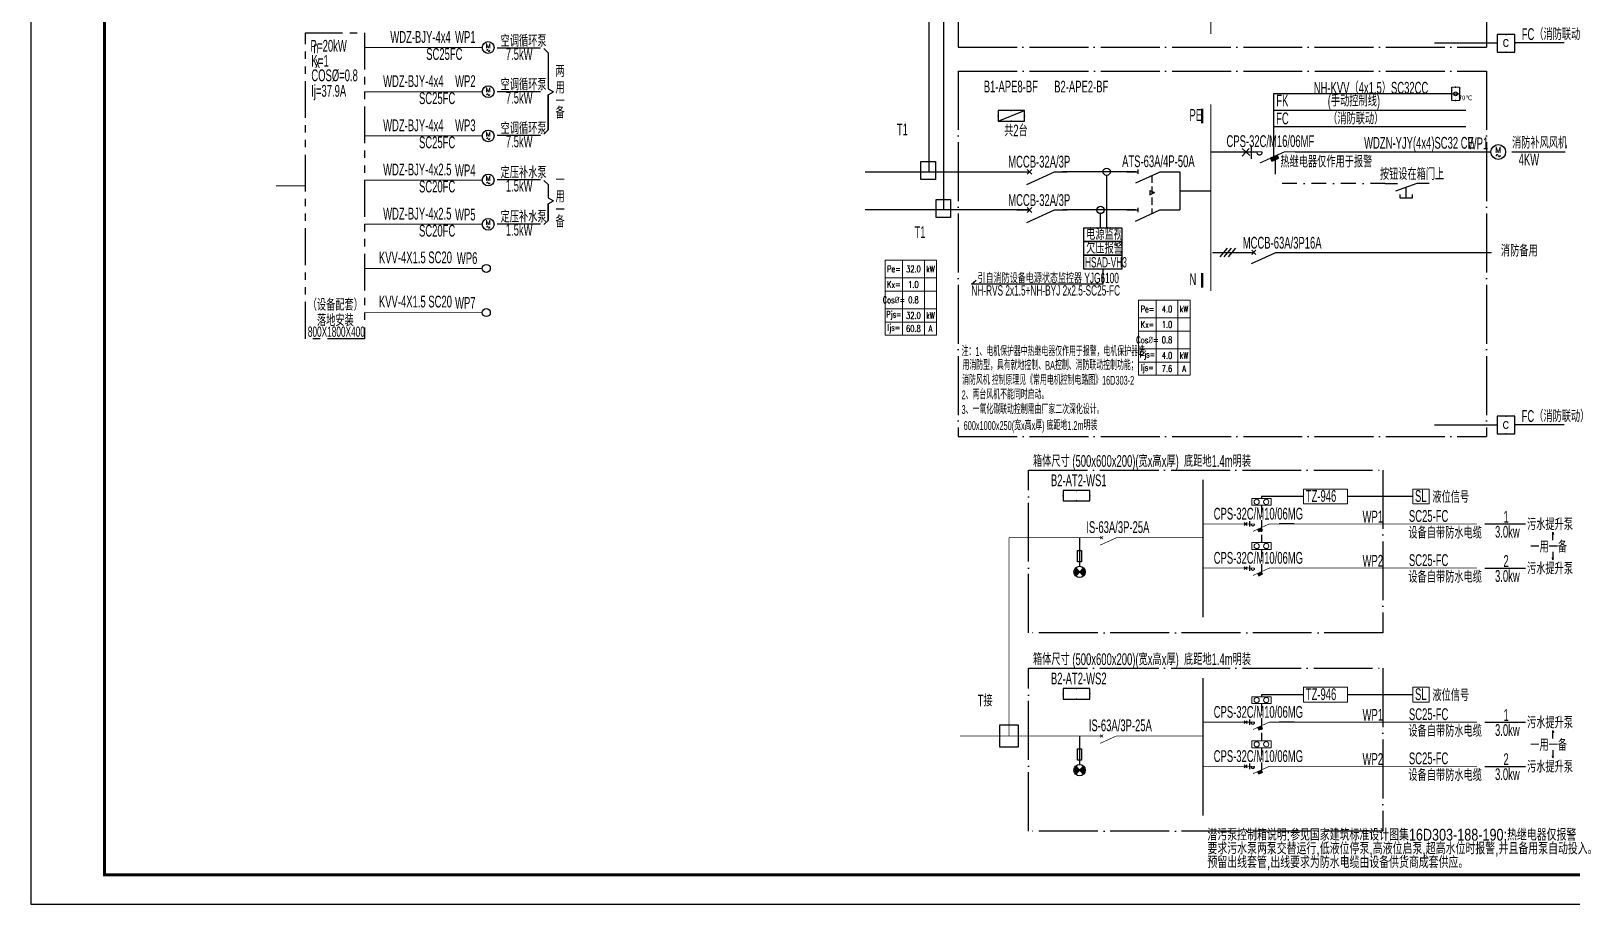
# Model space of a CAD drawing. Extents: x 776418 to 2076422, y -1170708 to 498544.
# Drawn here: x 909020 to 961310, y -651053 to -621397 of the extents above; entities that cross this region are included whole.
import ezdxf
from ezdxf.enums import TextEntityAlignment as Align

# ---------------------------------------------------------------- set-up
doc = ezdxf.new("R2010")
doc.units = 0
doc.header["$LTSCALE"] = 1000
doc.header["$MEASUREMENT"] = 0
for name, pattern in [('CONTINOUS', [0]), ('DASHDOT', [1, 0.5, -0.25, 0, -0.25]), ('DASHDOT2', [0.5, 0.25, -0.125, 0, -0.125]), ('DOTE', [2.42, 2, -0.2, 0.02, -0.2]), ('HIDDEN', [0.375, 0.25, -0.125]), ('PHANTOM', [2.5, 1.25, -0.25, 0.25, -0.25, 0.25, -0.25])]:
    doc.linetypes.add(name, pattern=pattern)
doc.layers.get('0').update_dxf_attribs({"linetype": 'CONTINUOUS'})
doc.layers.get('Defpoints').update_dxf_attribs({"linetype": 'CONTINUOUS'})
for name, color, linetype in [('D-TEXT', 7, 'CONTINUOUS'), ('DQ', 255, 'CONTINOUS'), ('EL-SYSTEM', 1, 'CONTINUOUS'), ('ELEMENT', 3, 'CONTINUOUS'), ('EQUIP-动力', 3, 'CONTINUOUS'), ('EQUIP-消防', 80, 'CONTINUOUS'), ('EQUIP-箱柜', 3, 'CONTINUOUS'), ('TEL_TITLE', 7, 'CONTINUOUS'), ('WIRE-动力', 2, 'CONTINUOUS'), ('WIRE-照明', 1, 'CONTINUOUS'), ('WIRE-系统', 4, 'CONTINUOUS')]:
    doc.layers.add(name, color=color, linetype=linetype)
doc.layers.add('层1', color=7, linetype='CONTINUOUS', lineweight=0)
doc.styles.add('_JD', font='ros.shx', dxfattribs={"width": 0.8, "bigfont": 'JD.shx'})
doc.styles.add('_SIMPLEX', font='SIMPLEX.shx', dxfattribs={"width": 0.8})
doc.styles.add('_TCH_LABEL', font='COMPLEX', dxfattribs={"bigfont": 'GBCBIG'})
doc.styles.add('_TEL_DIM', font='SIMPLEX', dxfattribs={"width": 0.7, "height": 3.5, "bigfont": 'HZTXT'})
doc.styles.add('DIM_FONT', font='SIMPLEX', dxfattribs={"width": 0.7, "bigfont": 'GBCBIG'})
doc.styles.get("Standard").update_dxf_attribs({"font": 'gbenor.shx', "bigfont": 'gbcbig.shx'})

# ---------------------------------------------------------------- blocks, each defined once
blk = doc.blocks.new('$equip_U$00000105(JDQINJING)')
for p, q in [((0.5, 1), (-0.5, 1)), ((-0.5, 1), (-0.5, 0)), ((0.5, 0), (0.5, 1)), ((-0.5, 0), (0.5, 0))]:
    blk.add_line(p, q)
for p in [(0, 1), (-0.5, 0.5), (0, 0), (0.5, 0.5)]:
    blk.add_point(p)
at = {"color": 7, "style": '_TEL_DIM'}
blk.add_attdef('$TEXT$', text='', height=0.4, dxfattribs=at).set_placement((-0.002, 0.507), align=Align.MIDDLE_CENTER)
at = {"color": 7, "style": '_TEL_DIM', "flags": 1}
blk.add_attdef('A', text='', height=0.00002, dxfattribs=at).set_placement((0, 0), align=Align.MIDDLE_CENTER)
blk = doc.blocks.new('M_M8')
for p, q in [((-0.25, -0.2), (0, -0.75)), ((0.05, -0.25), (-0.05, -0.25))]:
    blk.add_line(p, q)
for points in [[(0, 0), (0, -0.25)], [(0, -0.75), (0, -1)]]:
    blk.add_lwpolyline(points)
at = {"style": 'DIM_FONT', "width": 0.8, "flags": 9}
blk.add_attdef('S', (0.25, -0.5), '', height=0.2, dxfattribs=at)
blk = doc.blocks.new('M_M7')
for p, q in [((-0.25, -0.2), (0, -0.75)), ((-0.047, -0.297), (0.047, -0.203)), ((-0.047, -0.203), (0.047, -0.297))]:
    blk.add_line(p, q)
for points in [[(0, 0), (0, -0.25)], [(0, -0.75), (0, -1)]]:
    blk.add_lwpolyline(points)
at = {"width": 0.8, "flags": 9}
blk.add_attdef('S', (0.25, -0.5), '', height=0.2, dxfattribs=at)
blk = doc.blocks.new('$equip$00001416')
for p, q in [((0.75, 0.6), (-0.75, 0.6)), ((-0.75, 0), (0.75, 0.6)), ((-0.75, 0.6), (-0.75, 0)), ((-0.75, 0), (0.75, 0)), ((0.75, 0), (0.75, 0.6))]:
    blk.add_line(p, q)
for p in [(-0.75, 0.3), (0, 0.6), (0, 0), (0.75, 0.3)]:
    blk.add_point(p)
at = {"style": '_TCH_LABEL', "flags": 9}
blk.add_attdef('A', (0, 0), '', height=0.00002, dxfattribs=at)
blk = doc.blocks.new('$element$00000577')
at = {"const_width": 0.0233}
for points in [[(0, 0), (0, -0.25)], [(-0.25, -0.2), (0, -0.75), (0, -1)]]:
    blk.add_lwpolyline(points, dxfattribs=at)
blk.add_arc((-0.008, -0.192), 0.0589, 81.8699, 278.1301)
at = {"flags": 9}
blk.add_attdef('S', (0, 0), '', height=0.00000667, dxfattribs=at)
blk = doc.blocks.new('$element$00000544')
for points in [[(-0.25, -0.333), (-0.324, -0.333), (-0.324, -0.617), (-0.25, -0.617)], [(0, -1), (0, -0.721), (-0.176, -0.235)], [(0, 0), (0, -0.283)], [(-0.324, -0.478), (-0.087, -0.478)]]:
    blk.add_lwpolyline(points)
at = {"flags": 9}
blk.add_attdef('S', (0, 0), '', height=0.00000667, dxfattribs=at)
blk = doc.blocks.new('$equip$00001811')
blk.add_circle((0, 0), 0.5)
for centre, radius, start, end in [((-0.07, -0.27), 0.0768, 17.2272, 184.2164), ((0.07, -0.23), 0.0769, 197.2591, 5.1179)]:
    blk.add_arc(centre, radius, start, end)
at = {"color": 7, "style": '_TEL_DIM'}
blk.add_attdef('$TEXT$', text='', height=0.4, dxfattribs=at).set_placement((0, 0.14), align=Align.MIDDLE_CENTER)
at = {"color": 7, "style": '_TEL_DIM', "flags": 1}
blk.add_attdef('A', text='', height=0.00002, dxfattribs=at).set_placement((0, 0), align=Align.MIDDLE_CENTER)
blk = doc.blocks.new('$element$00000596')
at = {"const_width": 0.0233}
for points in [[(0, 0), (0, -0.25)], [(-0.25, -0.2), (0, -0.75), (0, -1)]]:
    blk.add_lwpolyline(points, dxfattribs=at)
blk.add_arc((-0.008, -0.192), 0.0589, 81.8699, 278.1301)
at = {"flags": 9}
blk.add_attdef('S', (0, 0), '', height=0.00000667, dxfattribs=at)
blk = doc.blocks.new('KBO')
at = {"lineweight": 30}
for p, q in [((-1003, -47), (-1097, 47)), ((-1097, -47), (-1003, 47))]:
    blk.add_line(p, q, dxfattribs=at)
at = {"color": 2, "lineweight": 25}
blk.add_line((-921, 91), (-921, -91), dxfattribs=at)
at = {"color": 2}
for p, q in [((-644, -187), (-514, -129)), ((-641, -193), (-511, -135)), ((-638, -199), (-509, -141)), ((-636, -205), (-506, -147)), ((-633, -211), (-503, -153)), ((-630, -217), (-501, -159)), ((-628, -222), (-498, -165)), ((-625, -228), (-495, -171)), ((-623, -234), (-493, -177)), ((-620, -240), (-490, -182)), ((-617, -246), (-487, -188)), ((-615, -252), (-485, -194)), ((-612, -258), (-482, -200)), ((-609, -264), (-480, -206))]:
    blk.add_line(p, q, dxfattribs=at)
blk.add_lwpolyline([(-645, -183), (-515, -125), (-478, -210), (-608, -268)], close=True)
at = {"layer": 'ELEMENT', "xscale": 999.9899999999907, "yscale": 999.9899999999907, "zscale": 999.9899999999907, "rotation": 90}
blk.add_blockref('$element$00000596', (-1000, 0), dxfattribs=at)
blk = doc.blocks.new('$element$00000497')
at = {"const_width": 0.0233}
for points in [[(0, 0), (0, -0.25)], [(0, -1), (0, -0.75), (-0.25, -0.2)], [(-0.047, -0.297), (0.047, -0.203)], [(-0.047, -0.203), (0.047, -0.297)]]:
    blk.add_lwpolyline(points, dxfattribs=at)
at = {"flags": 9}
blk.add_attdef('S', (0, 0), '', height=0.00000667, dxfattribs=at)
blk = doc.blocks.new('$equip$00001413')
for p, q in [((0.75, 0.6), (-0.75, 0.6)), ((-0.75, 0.6), (-0.75, 0)), ((-0.75, 0), (0.75, 0)), ((0.75, 0), (0.75, 0.6))]:
    blk.add_line(p, q)
for p in [(-0.75, 0.3), (0, 0.6), (0, 0), (0.75, 0.3)]:
    blk.add_point(p)
at = {"style": '_TCH_LABEL', "flags": 9}
blk.add_attdef('A', (0, 0), '', height=0.00002, dxfattribs=at)
blk = doc.blocks.new('$equip$00001326')
blk.add_circle((0, 0), 0.5)
for centre, radius, start, end in [((-0.07, -0.27), 0.0768, 17.2272, 184.2164), ((0.07, -0.23), 0.0769, 197.2591, 5.1179)]:
    blk.add_arc(centre, radius, start, end)
at = {"style": '_SIMPLEX'}
blk.add_text('M', height=0.4, dxfattribs=at).set_placement((0, -0.05), align=Align.CENTER)
at = {"style": '_TCH_LABEL', "flags": 9}
blk.add_attdef('A', (0, 0), '', height=0.00002, dxfattribs=at)
blk = doc.blocks.new('$equip$00002402')
at = {"lineweight": 20}
for p, q in [((0.32, 0.56), (-0.33, 0.56)), ((-0.33, -0.56), (0.32, -0.56))]:
    blk.add_line(p, q, dxfattribs=at)
for p, q in [((-0.33, -0.56), (-0.33, 0.56)), ((-0.24, 0), (0, 0)), ((0, 0), (0.24, 0)), ((0.32, 0.56), (0.32, -0.56))]:
    blk.add_line(p, q)
at = {"const_width": 0.04}
for points in [[(-0.33, -0.56), (-0.33, 0.56)], [(-0.33, 0.56), (0.32, 0.56), (0.32, -0.56), (-0.33, -0.56), (-0.33, 0.56), (0.32, 0.56)]]:
    blk.add_lwpolyline(points, dxfattribs=at)
blk.add_circle((0, 0), 0.164)
for p in [(-0.33, 0), (0, 0.56), (0.32, 0), (0, -0.56)]:
    blk.add_point(p)
at = {"color": 7, "style": '_TEL_DIM', "flags": 1}
blk.add_attdef('A', text='', height=0.00002, dxfattribs=at).set_placement((0, 0), align=Align.MIDDLE_CENTER)
at = {"color": 7}
blk.add_attdef('$TEXT$', text='', height=0.4, dxfattribs=at).set_placement((0.83, -0.34), align=Align.MIDDLE_CENTER)
blk = doc.blocks.new('*T170')
at = {"layer": 'Defpoints', "color": 8, "linetype": 'ByBlock', "lineweight": 0, "transparency": 16777216}
for p, q in [((0, 0), (1749, 0)), ((0, 0), (0, -2550)), ((593, 0), (593, -2550)), ((1332, 0), (1332, -2550)), ((1749, 0), (1749, -2550)), ((0, -600), (1749, -600)), ((0, -1050), (1749, -1050)), ((0, -1650), (1749, -1650)), ((0, -2100), (1749, -2100)), ((0, -2550), (1749, -2550))]:
    blk.add_line(p, q, dxfattribs=at)
at = {"color": 0, "transparency": 16777216, "attachment_point": 5, "style": '_TEL_DIM'}
for s, insert, char_height, width in [('Pe=', (297, -300), 225, 593.32), ('4.0', (962, -300), 225, 738.01), ('kW', (1540, -300), 225, 417.31), ('Kx=', (297, -825), 225, 593.32), ('1.0', (962, -825), 225, 738.01), ('Cos{\\fISOCPEUR|b0|i0|c0|p34;%%C}=', (297, -1350), 225, 593.32), ('0.8', (962, -1350), 225, 738.01), ('Pjs=', (297, -1875), 210, 593.32), ('4.0', (962, -1875), 225, 738.01), ('kW', (1540, -1875), 225, 417.31), ('Ijs=', (297, -2325), 225, 593.32), ('7.6', (962, -2325), 225, 738.01), ('A', (1540, -2325), 225, 417.31)]:
    blk.add_mtext(s, dxfattribs=dict(at, insert=insert, char_height=char_height, width=width))
blk = doc.blocks.new('*T171')
at = {"layer": 'Defpoints', "color": 8, "linetype": 'ByBlock', "lineweight": 0, "transparency": 16777216}
for p, q in [((0, 0), (1749, 0)), ((0, 0), (0, -2550)), ((593, 0), (593, -2550)), ((1332, 0), (1332, -2550)), ((1749, 0), (1749, -2550)), ((0, -600), (1749, -600)), ((0, -1050), (1749, -1050)), ((0, -1650), (1749, -1650)), ((0, -2100), (1749, -2100)), ((0, -2550), (1749, -2550))]:
    blk.add_line(p, q, dxfattribs=at)
at = {"color": 0, "transparency": 16777216, "attachment_point": 5, "style": '_TEL_DIM'}
for s, insert, char_height, width in [('Pe=', (297, -300), 225, 593.32), ('32.0', (962, -300), 225, 738.01), ('kW', (1540, -300), 225, 417.31), ('Kx=', (297, -825), 225, 593.32), ('1.0', (962, -825), 225, 738.01), ('Cos{\\fISOCPEUR|b0|i0|c0|p34;%%C}=', (297, -1350), 225, 593.32), ('0.8', (962, -1350), 225, 738.01), ('Pjs=', (297, -1875), 210, 593.32), ('32.0', (962, -1875), 225, 738.01), ('kW', (1540, -1875), 225, 417.31), ('Ijs=', (297, -2325), 225, 593.32), ('60.8', (962, -2325), 225, 738.01), ('A', (1540, -2325), 225, 417.31)]:
    blk.add_mtext(s, dxfattribs=dict(at, insert=insert, char_height=char_height, width=width))

msp = doc.modelspace()

# ---------------------------------------------------------------- hatches: boundary and pattern name
h = msp.add_hatch()
h.set_pattern_fill('ANSI31', color=256, scale=10, style=0)
h.set_pattern_definition([(45, (750356.9466, -656303.3161), (-0.707106781, 0.707106781), [])])
h.paths.add_polyline_path([(951374, -625724), (951328, -625620), (951100, -625724), (951147, -625827)])

# ---------------------------------------------------------------- linework, layer by layer
at = {"linetype": 'DOTE'}
for p, q in [((940502, -608067), (940501, -621950)), ((958432, -608067), (958431, -621950)), ((940501, -621950), (958436, -621950)), ((940503, -622764), (940502, -635168)), ((940503, -622764), (958433, -622764)), ((958433, -622764), (958432, -635168)), ((940502, -635168), (958432, -635168)), ((942889, -636313), (954920, -636313)), ((942889, -641840), (942889, -636313)), ((954920, -636313), (954920, -641840)), ((954920, -641840), (942889, -641840)), ((942889, -643043), (954920, -643043)), ((942889, -648570), (942889, -643043)), ((954920, -643043), (954920, -648570)), ((954920, -648570), (942889, -648570))]:
    msp.add_line(p, q, dxfattribs=at)
for p, q in [((958797, -621818), (956675, -621818)), ((950383, -625394), (950141, -625651)), ((950141, -625397), (950406, -625630)), ((958793, -634785), (956671, -634785))]:
    msp.add_line(p, q)
at = {"linetype": 'DASHDOT'}
for p in [(951261, -625764, 0), (954994, -626583, 0)]:
    msp.add_line(p, (951261, -626583, 0), dxfattribs=at)
at = {"color": 1, "lineweight": 25}
for p, q in [((951906, -638142), (951402, -638142)), ((951906, -644872), (951402, -644872))]:
    msp.add_line(p, q, dxfattribs=at)
at = {"linetype": 'Continuous', "const_width": 72.9}
for points in [[(948784, -624046), (948784, -624543)], [(948784, -629623), (948784, -630120)]]:
    msp.add_lwpolyline(points, dxfattribs=at)
msp.add_lwpolyline([(951147, -625827), (951374, -625724), (951328, -625620), (951100, -625724)], close=True)
at = {"lineweight": 0}
for points in [[(955934, -636957), (956485, -636957), (956485, -637463), (955934, -637463)], [(955934, -643687), (956485, -643687), (956485, -644194), (955934, -644194)]]:
    msp.add_lwpolyline(points, close=True, dxfattribs=at)
at = {"layer": 'D-TEXT'}
for p, q in [((924847, -621978), (926318, -621978)), ((926431, -622002), (926584, -622140)), ((926584, -622140), (926584, -623372)), ((959397, -621797), (961075, -621797)), ((924847, -623459), (926318, -623459)), ((926584, -623372), (926760, -623473)), ((926584, -623575), (926760, -623473)), ((926584, -623575), (926584, -624763)), ((926584, -624763), (926584, -623575)), ((951203, -623523, 0), (951203, -624087)), ((951203, -623523), (957242, -623523)), ((951203, -624087), (957735, -624087)), ((951203, -624087), (951203, -625756)), ((926431, -624902), (926584, -624763)), ((951203, -624652), (957735, -624652)), ((924847, -624946), (926318, -624946)), ((959300, -625512), (961109, -625512)), ((924847, -626446), (926318, -626446)), ((926431, -626480), (926584, -626619)), ((926584, -626619), (926584, -627067)), ((926584, -627067), (926760, -627168)), ((926584, -627270), (926760, -627168)), ((926584, -627270), (926584, -627834)), ((926584, -627834), (926584, -627270)), ((924847, -627946), (926318, -627946)), ((926431, -627973), (926584, -627834)), ((959393, -634764), (961071, -634764)), ((958381, -638142), (959759, -638142)), ((960690, -638693), (960690, -638426)), ((960690, -639357), (960674, -639285)), ((960690, -639090), (960690, -639357)), ((960691, -639357), (960706, -639285)), ((958381, -639642), (959759, -639642)), ((958381, -644872), (959759, -644872)), ((960690, -645424), (960690, -645156)), ((960690, -646087), (960674, -646015)), ((960690, -645820), (960690, -646087)), ((960691, -646087), (960706, -646015)), ((958381, -646372), (959759, -646372))]:
    msp.add_line(p, q, dxfattribs=at)
for points in [[(938111, -625060, 0, 0, 0), (939048, -625060, 0, 0, 0), (939353, -625683, 80, 0, 0), (939485, -625953, 0, 0, 0)], [(938709, -628542, 0, 0, 0), (939646, -628542, 0, 0, 0), (939951, -627919, 80, 0, 0), (940083, -627649, 0, 0, 0)], [(940853, -644448, 0, 0, 0), (941790, -644448, 0, 0, 0), (942095, -645071, 80, 0, 0), (942227, -645341, 0, 0, 0)]]:
    msp.add_lwpolyline(points, format="xyseb", dxfattribs=at)
at = {"layer": 'DQ', "color": 3, "linetype": 'PHANTOM'}
for p, q in [((918347, -621466), (920347, -621466)), ((918347, -631854), (918347, -621466)), ((920347, -621466), (920347, -631854)), ((920347, -631854), (918347, -631854))]:
    msp.add_line(p, q, dxfattribs=at)
at = {"layer": 'DQ'}
for p, q in [((945537, -626306), (945537, -628084)), ((945333, -628084), (945333, -627606)), ((945411, -629487), (945411, -630001)), ((940950, -630001), (941115, -629867)), ((945411, -630001), (940950, -630001))]:
    msp.add_line(p, q, dxfattribs=at)
for points in [[(944761, -628084), (946061, -628084), (946061, -628552), (944761, -628552)], [(944761, -628552), (946061, -628552), (946061, -629019), (944761, -629019)], [(944761, -629019), (946061, -629019), (946061, -629487), (944761, -629487)]]:
    msp.add_lwpolyline(points, close=True, dxfattribs=at)
for centre in [(945542, -626182), (945333, -627481)]:
    msp.add_circle(centre, 124, dxfattribs=at)
at = {"layer": 'EL-SYSTEM'}
for points in [[(939237, -625833), (939733, -625833), (939733, -626442), (939237, -626442)], [(939750, -627128), (940245, -627128), (940245, -627737), (939750, -627737)], [(941917, -644960), (942536, -644960), (942536, -645721), (941917, -645721)]]:
    msp.add_lwpolyline(points, close=True, dxfattribs=at)
at = {"layer": 'EQUIP-动力'}
for centre in [(924483, -629466), (924483, -630966)]:
    msp.add_circle(centre, 136, dxfattribs=at)
at = {"layer": 'TEL_TITLE'}
msp.add_lwpolyline([(909020, -651053), (1014120, -651053), (1014120, -591653), (909020, -591653)], close=True, dxfattribs=at)
at = {"layer": 'TEL_TITLE', "const_width": 100}
msp.add_lwpolyline([(911520, -650053), (1013120, -650053), (1013120, -592653), (911520, -592653)], close=True, dxfattribs=at)
at = {"layer": 'WIRE-动力'}
for p, q in [((949630, -628774, 0), (949382, -629067, 0)), ((949770, -628774, 0), (949522, -629067, 0)), ((949910, -628774, 0), (949662, -629067, 0))]:
    msp.add_line(p, q, dxfattribs=at)
at = {"layer": 'WIRE-照明'}
for p, q in [((939503, -597260), (939503, -626182)), ((940003, -598559), (940003, -627481)), ((951941, -625512), (958583, -625512)), ((937344, -626182), (942490, -626182)), ((946520, -626182), (944034, -626182)), ((947729, -626182), (948024, -626182)), ((948024, -626182), (948024, -627481)), ((947009, -626818), (947009, -626965)), ((947009, -626818), (947169, -626892)), ((947009, -626965), (947169, -626892)), ((942919, -627481), (937344, -627481)), ((946524, -627481), (944038, -627481)), ((947723, -627481), (948024, -627481)), ((949132, -628920, 0), (950536, -628920, 0)), ((951474, -628920, 0), (958605, -628920, 0))]:
    msp.add_line(p, q, dxfattribs=at)
at = {"layer": 'WIRE-照明', "linetype": 'Continuous'}
for p, q in [((950442, -625287), (950442, -625746)), ((949079, -625512), (950610, -625512)), ((948024, -626833), (949080, -626833))]:
    msp.add_line(p, q, dxfattribs=at)
at = {"layer": 'WIRE-照明', "linetype": 'HIDDEN'}
msp.add_line((947071, -626311), (947071, -627610), dxfattribs=at)
at = {"layer": 'WIRE-照明', "const_width": 36}
for points in [[(949080, -608708), (949079, -621505)], [(949080, -623892), (949079, -630230)], [(948811, -636639), (948811, -641312)], [(948811, -643370), (948811, -648042)]]:
    msp.add_lwpolyline(points, dxfattribs=at)
at = {"layer": 'WIRE-系统', "linetype": 'Continuous', "const_width": 30}
for points in [[(920347, -621966), (924347, -621966)], [(920347, -623466), (924347, -623466)], [(920347, -624966), (924347, -624966)], [(918347, -626660), (917348, -626660)], [(920347, -626466), (924347, -626466)], [(920347, -627966), (924347, -627966)], [(920347, -629466), (924347, -629466)], [(920347, -630966), (924347, -630966)]]:
    msp.add_lwpolyline(points, dxfattribs=at)
at = {"layer": 'WIRE-系统', "const_width": 23.3}
for points in [[(948811, -638142), (950311, -638142)], [(951311, -638142), (954920, -638142)], [(954920, -638142), (958116, -638142)], [(942227, -638610), (945122, -638610)], [(942227, -645341), (942227, -638610)], [(942227, -638610), (945122, -638610)], [(946122, -638610), (948811, -638610)], [(948811, -639642), (950311, -639642)], [(951311, -639642), (954920, -639642)], [(954920, -639642), (958116, -639642)], [(948811, -644872), (950311, -644872)], [(951311, -644872), (954920, -644872)], [(954920, -644872), (958116, -644872)], [(940558, -645341), (945122, -645341)], [(946122, -645341), (948811, -645341)], [(948811, -646372), (950311, -646372)], [(951311, -646372), (954920, -646372)], [(954920, -646372), (958116, -646372)]]:
    msp.add_lwpolyline(points, dxfattribs=at)
at = {"layer": '层1', "color": 4, "linetype": 'DASHDOT2', "lineweight": -3, "ltscale": 500}
for p, q in [((952227, -637209), (950796, -637209)), ((955934, -637210), (953717, -637210)), ((952227, -643939), (950796, -643939)), ((955934, -643941), (953717, -643940))]:
    msp.add_line(p, q, dxfattribs=at)
at = {"layer": '层1', "color": 4, "linetype": 'DASHDOT2', "lineweight": -3}
for p, q in [((950796, -637209), (950796, -637277)), ((950796, -637508), (950795, -638777)), ((950796, -639008), (950795, -639767)), ((950796, -643939), (950796, -644007)), ((950796, -644238), (950795, -645507)), ((950796, -645738), (950795, -646497))]:
    msp.add_line(p, q, dxfattribs=at)
at = {"layer": '层1', "color": 4, "lineweight": -3}
for p, q in [((960690, -638426), (960674, -638498)), ((960691, -638426), (960706, -638498)), ((960690, -645156), (960674, -645229)), ((960691, -645156), (960706, -645229))]:
    msp.add_line(p, q, dxfattribs=at)
at = {"layer": '层1', "color": 4, "linetype": 'Continuous', "lineweight": 30}
for p, q in [((944621, -638616), (944621, -639579)), ((944621, -645346), (944621, -646309))]:
    msp.add_line(p, q, dxfattribs=at)
at = {"layer": '层1', "color": 7, "linetype": 'Continuous', "lineweight": -3}
for p, q in [((944472, -639650), (944472, -639892)), ((944492, -639629), (944492, -639913)), ((944512, -639651), (944512, -639891)), ((944532, -639673), (944532, -639869)), ((944552, -639695), (944552, -639847)), ((944572, -639717), (944572, -639825)), ((944592, -639739), (944592, -639803)), ((944612, -639761), (944612, -639781)), ((944630, -639761), (944630, -639781)), ((944650, -639739), (944650, -639803)), ((944670, -639717), (944670, -639825)), ((944690, -639695), (944690, -639847)), ((944710, -639673), (944710, -639869)), ((944730, -639651), (944730, -639891)), ((944750, -639629), (944750, -639913)), ((944770, -639650), (944770, -639892)), ((944790, -639680), (944790, -639862)), ((944810, -639737), (944810, -639805)), ((944472, -646380), (944472, -646622)), ((944492, -646359), (944492, -646644)), ((944512, -646381), (944512, -646621)), ((944532, -646403), (944532, -646599)), ((944552, -646425), (944552, -646577)), ((944572, -646447), (944572, -646555)), ((944592, -646469), (944592, -646533)), ((944612, -646491), (944612, -646511)), ((944630, -646491), (944630, -646511)), ((944650, -646469), (944650, -646533)), ((944670, -646447), (944670, -646555)), ((944690, -646425), (944690, -646577)), ((944710, -646403), (944710, -646599)), ((944730, -646381), (944730, -646621)), ((944750, -646359), (944750, -646644)), ((944770, -646380), (944770, -646622)), ((944790, -646410), (944790, -646592)), ((944810, -646468), (944810, -646535))]:
    msp.add_line(p, q, dxfattribs=at)
at = {"layer": '层1', "color": 4, "linetype": 'Continuous', "lineweight": -3}
for p, q in [((944750, -639913), (944492, -639629)), ((944492, -639913), (944750, -639629)), ((944750, -646644), (944492, -646359)), ((944492, -646644), (944750, -646359))]:
    msp.add_line(p, q, dxfattribs=at)
at = {"layer": '层1', "color": 2, "linetype": 'Continuous', "lineweight": 15}
for points in [[(950471, -637508), (951121, -637508), (951121, -637277), (950471, -637277)], [(950471, -639008), (951121, -639008), (951121, -638777), (950471, -638777)], [(950471, -644238), (951121, -644238), (951121, -644007), (950471, -644007)], [(950471, -645738), (951121, -645738), (951121, -645507), (950471, -645507)]]:
    msp.add_lwpolyline(points, close=True, dxfattribs=at)
at = {"layer": '层1', "color": 6, "lineweight": 15}
for points in [[(952227, -636956), (953717, -636956), (953717, -637462), (952227, -637462)], [(952227, -643686), (953717, -643686), (953717, -644193), (952227, -644193)]]:
    msp.add_lwpolyline(points, close=True, dxfattribs=at)
at = {"layer": '层1', "color": 4, "linetype": 'Continuous', "lineweight": -3}
for points in [[(944555, -639045), (944684, -639045), (944684, -639430), (944555, -639430)], [(944555, -645775), (944684, -645775), (944684, -646160), (944555, -646160)]]:
    msp.add_lwpolyline(points, close=True, dxfattribs=at)
at = {"layer": '层1', "color": 2, "linetype": 'Continuous', "lineweight": 15}
for centre in [(950634, -637393), (950958, -637391), (950634, -638893), (950957, -638891), (950634, -644124), (950958, -644121), (950634, -645624), (950957, -645621)]:
    msp.add_circle(centre, 87.9, dxfattribs=at)
at = {"layer": '层1', "color": 4, "linetype": 'Continuous', "lineweight": -3}
for centre in [(944621, -639771), (944621, -646501)]:
    msp.add_circle(centre, 192, dxfattribs=at)

# ---------------------------------------------------------------- block references
for name, p in [('*T171', (938020, -629185)), ('*T170', (946627, -630544))]:
    msp.add_blockref(name, p)
at = {"layer": 'DQ', "xscale": 1500, "yscale": 1500, "zscale": 1500, "rotation": 90}
for name, p in [('M_M8', (946229, -626182)), ('M_M8', (946223, -627481)), ('M_M7', (950161, -628920, 0))]:
    msp.add_blockref(name, p, dxfattribs=at)
at = {"layer": 'ELEMENT', "rotation": 90}
for name, p, xscale, yscale, zscale in [('$element$00000577', (950441, -625512), 1500, 1500, 1500), ('M_M7', (942490, -626182), 1714.285714285681, 1714.285714285681, 1714.285714285681), ('M_M7', (942490, -627481), 1714.285714285681, 1714.285714285681, 1714.285714285681), ('$element$00000497', (945122, -638610), 1000, 1000, 1000), ('$element$00000497', (945122, -645341), 1000, 1000, 1000)]:
    msp.add_blockref(name, p, dxfattribs=dict(at, xscale=xscale, yscale=yscale, zscale=zscale))
at = {"layer": 'EQUIP-动力', "xscale": 400, "yscale": 400, "zscale": 400}
for p in [(924547, -621966), (924547, -623466), (924547, -624966), (924547, -626466), (924547, -627966)]:
    msp.add_blockref('$equip$00001326', p, dxfattribs=at)
at = {"layer": 'EQUIP-动力', "xscale": 500, "yscale": 500, "zscale": 500}
msp.add_blockref('$equip$00001811', (958833, -625512), dxfattribs=at).add_auto_attribs({'$TEXT$': 'M'})
at = {"layer": 'EQUIP-消防', "xscale": 400, "yscale": 400, "zscale": 400}
msp.add_blockref('$equip$00002402', (957386, -623538), dxfattribs=at).add_auto_attribs({'$TEXT$': '70℃'})
at = {"layer": 'EQUIP-箱柜', "xscale": 600, "yscale": 600, "zscale": 600}
for p in [(959097, -622118), (959093, -635085)]:
    msp.add_blockref('$equip_U$00000105(JDQINJING)', p, dxfattribs=at).add_auto_attribs({'$TEXT$': 'C'})
msp.add_blockref('$equip$00001416', (942303, -624460), dxfattribs=at)
at = {"layer": 'EQUIP-箱柜', "color": 1, "ltscale": 0.001, "xscale": 600, "yscale": 600, "zscale": 600}
for p in [(944515, -637362), (944515, -644092)]:
    msp.add_blockref('$equip$00001413', p, dxfattribs=at)
at = {"layer": 'WIRE-系统', "xscale": 1500, "yscale": 1500, "zscale": 1500, "rotation": 90}
msp.add_blockref('$element$00000544', (954994, -626583, 0), dxfattribs=at)
at = {"layer": '层1', "color": 4, "lineweight": -3}
for p in [(951311, -638142), (951311, -639642), (951311, -644872), (951311, -646372)]:
    msp.add_blockref('KBO', p, dxfattribs=at)

# ---------------------------------------------------------------- texts
at = {"layer": 'D-TEXT', "style": '_JD', "width": 0.6}
for s, height, p in [('P', 400, (918512, -622107)), ('=20kW', 400, (918740, -622107)), ('WDZ-BJY-4x4', 400, (921224, -621806)), ('WP1', 400, (923423, -621806)), ('空调循环泵', 400, (924968, -621938)), ('FC（消防联动）', 400, (959631, -621711, 1146)), ('K', 400, (918540, -622618)), ('n', 400, (918613, -622167)), ('=1', 400, (918768, -622618)), ('SC25FC', 400, (922442, -622385)), ('7.5kW', 400, (925144, -622386)), ('COS%%C=0.8', 400, (918543, -623109)), ('x', 400, (918673, -622663)), ('两', 400, (926831, -622966)), ('Ij=37.9A', 400, (918539, -623636)), ('WDZ-BJY-4x4', 400, (920980, -623306)), ('WP2', 400, (923423, -623306)), ('空调循环泵', 400, (924968, -623420)), ('用', 400, (926831, -623526)), ('B1-APE8-BF', 400, (941370, -623489)), ('B2-APE2-BF', 400, (943760, -623492)), ('NH-KVV（4x1.5）SC32CC', 400, (952571, -623532)), ('SC25FC', 400, (922198, -623885)), ('7.5kW', 400, (925144, -623867)), ('一', 400, (926831, -623979)), ('FK               (手动控制线)', 400, (951300, -623967)), ('备', 400, (926831, -624376)), ('PE', 400, (948352, -624456)), ('FC               （消防联动）', 400, (951295, -624573)), ('WDZ-BJY-4x4', 400, (920980, -624806)), ('WP3', 400, (923423, -624806)), ('空调循环泵', 400, (924968, -624907)), ('T1', 400, (938420, -624950)), ('共2台', 400, (942059, -624983)), ('SC25FC', 400, (922198, -625385)), ('7.5kW', 400, (925144, -625354)), ('CPS-32C/M16/06MF', 400, (949609, -625344)), ('WDZN-YJY(4x4)SC32 CE', 400, (954280, -625401)), ('WP1', 400, (957798, -625418)), ('消防补风风机', 400, (959303, -625395)), ('WDZ-BJY-4x2.5', 400, (920980, -626306)), ('MCCB-32A/3P', 400, (942200, -626040)), ('ATS-63A/4P-50A', 400, (946066, -626026, -2980)), ('热继电器仅作用于报警', 400, (951438, -626039)), ('4KW', 400, (959527, -625966, -124)), ('WP4', 400, (923421, -626334)), ('定压补水泵', 400, (924968, -626407)), ('1.5kW', 400, (925144, -626854)), ('一', 400, (926831, -626660)), ('按钮设在箱门上', 400, (954816, -626459, 0)), ('SC20FC', 400, (922198, -626885)), ('用', 400, (926831, -627221)), ('MCCB-32A/3P', 400, (942200, -627345)), ('WDZ-BJY-4x2.5', 400, (920980, -627806)), ('WP5', 400, (923421, -627834)), ('定压补水泵', 400, (924968, -627907)), ('一', 400, (926831, -627674)), ('SC20FC', 400, (922198, -628385)), ('1.5kW', 400, (925144, -628354)), ('备', 400, (926831, -628071)), ('T1', 400, (939018, -628432)), ('欠压报警', 400, (944843, -628964, 37)), ('电源监视', 400, (944843, -628496, 37)), ('MCCB-63A/3P16A', 400, (950161, -628794, 0)), ('KVV-4X1.5 SC20', 400, (920837, -629291)), ('WP6', 400, (923483, -629317)), ('消防备用', 400, (958925, -629062, -124)), ('HSAD-VH3', 350, (944807, -629432, 37)), ('NH-RVS 2x1.5+NH-BYJ 2x2.5-SC25-FC ', 350, (940948, -630386)), ('引自消防设备电源状态监控器 YJG6100 ', 350, (941158, -629965)), ('N', 400, (948352, -630033)), ('（设备配套）', 400, (918421, -630899)), ('KVV-4X1.5 SC20', 400, (920837, -630791)), ('WP7', 400, (923421, -630834)), ('落地安装', 400, (918734, -631426)), ('800X1800X400', 350, (918424, -631788)), ('注：1、电机保护器中热继电器仅作用于报警，电机保护器选', 300, (940616, -632439, 0)), ('用消防型，具有就地控制、BA控制、消防联动控制功能；', 300, (940646, -632908, 0)), ('消防风机 控制原理见《常用电机控制电路图》16D303-2', 300, (940635, -633415, 0)), ('2、两台风机不能同时启动。', 300, (940616, -633906, 0)), ('3、一氧化碳联动控制需由厂家二次深化设计。', 300, (940616, -634408, 0)), ('FC（消防联动）', 400, (959626, -634678, 1146)), ('600x1000x250(宽x高x厚) 底距地1.2m明装', 300, (940687, -634951)), ('箱体尺寸 (500x600x200)(宽x高x厚)  底距地1.4m明装', 400, (943040, -636204)), ('B2-AT2-WS1', 400, (943649, -636859)), ('TZ-946', 400, (952301, -637392)), ('SL', 400, (956008, -637393)), ('液位信号', 400, (956599, -637424)), ('CPS-32C/M10/06MG', 400, (949175, -637993)), ('WP1', 400, (954228, -638093)), ('SC25-FC', 400, (955802, -638071)), ('1', 400, (959012, -638099)), ('污水提升泵', 400, (959811, -638353)), ('IS-63A/3P-25A', 400, (944851, -638449)), ('设备自带防水电缆', 400, (955783, -638637)), ('3.0kw', 400, (958725, -638608)), ('一用一备', 400, (959922, -639114)), ('CPS-32C/M10/06MG', 400, (949175, -639493)), ('WP2', 400, (954228, -639593)), ('SC25-FC', 400, (955802, -639571)), ('2', 400, (959012, -639599)), ('污水提升泵', 400, (959811, -639853)), ('设备自带防水电缆', 400, (955783, -640137)), ('3.0kw', 400, (958725, -640108)), ('箱体尺寸 (500x600x200)(宽x高x厚)  底距地1.4m明装', 400, (943040, -642934)), ('B2-AT2-WS2', 400, (943649, -643590)), ('T接', 400, (941161, -644338)), ('TZ-946', 400, (952301, -644122)), ('SL', 400, (956008, -644123)), ('液位信号', 400, (956599, -644154)), ('CPS-32C/M10/06MG', 400, (949175, -644724)), ('WP1', 400, (954228, -644823)), ('SC25-FC', 400, (955802, -644801)), ('1', 400, (959012, -644830)), ('污水提升泵', 400, (959811, -645083)), ('IS-63A/3P-25A', 400, (944935, -645180)), ('设备自带防水电缆', 400, (955783, -645367)), ('3.0kw', 400, (958725, -645339)), ('一用一备', 400, (959922, -645845)), ('CPS-32C/M10/06MG', 400, (949175, -646224)), ('WP2', 400, (954228, -646323)), ('SC25-FC', 400, (955802, -646301)), ('2', 400, (959012, -646330)), ('污水提升泵', 400, (959811, -646583)), ('设备自带防水电缆', 400, (955783, -646867)), ('3.0kw', 400, (958725, -646839))]:
    msp.add_text(s, height=height, dxfattribs=at).set_placement(p)
at = {"layer": 'D-TEXT', "insert": (948962, -648493), "char_height": 400, "width": 13924.82, "attachment_point": 1, "line_spacing_factor": 0.7, "style": '_JD'}
msp.add_mtext('潜污泵控制箱说明:参见国家建筑标准设计图集16D303-188-190;热继电器仅报警\\P要求污水泵两泵交替运行,低液位停泵,高液位启泵,超高水位时报警,并且备用泵自动投入。\\P预留出线套管,出线要求为防水电缆由设备供货商成套供应。', dxfattribs=at)

doc.saveas('drawing.dxf')
